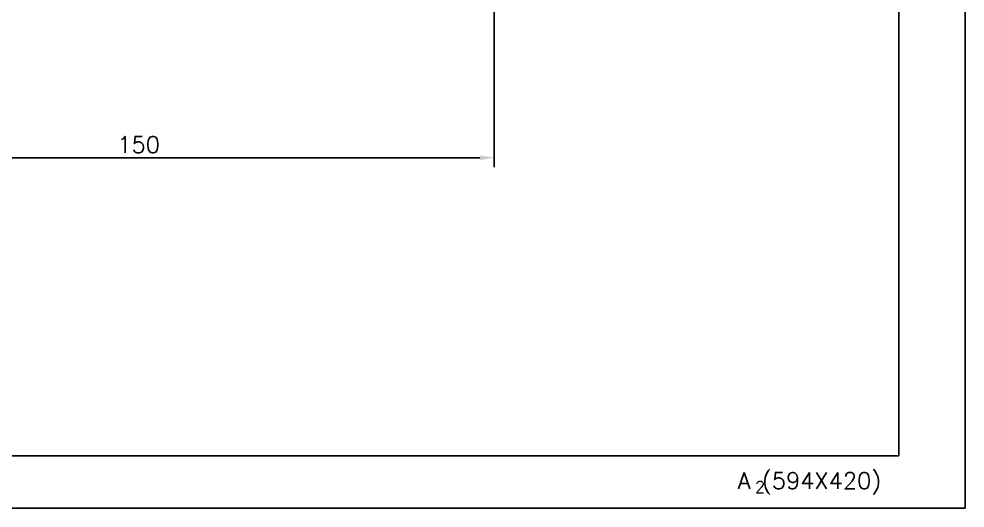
# Model space of a CAD drawing. Extents: x 8872 to 9466, y -11793 to -11373.
# Drawn here: x 9266.5 to 9466.2, y -11792.8 to -11689.6 of the extents above; entities that cross this region are included whole.
import ezdxf

# ---------------------------------------------------------------- set-up
doc = ezdxf.new("R2010")
doc.units = 0
doc.header["$LTSCALE"] = 7
doc.header["$MEASUREMENT"] = 0
doc.layers.get('0').update_dxf_attribs({"color": 2, "linetype": 'CONTINUOUS'})
doc.layers.add('D', color=2, linetype='CONTINUOUS')
doc.layers.add('TXT', color=4, linetype='CONTINUOUS')
doc.styles.add('GHS', font='ROMANS.shx', dxfattribs={"bigfont": 'GHS.shx'})

msp = doc.modelspace()

# ---------------------------------------------------------------- linework, layer by layer
at = {"linetype": 'Continuous'}
msp.add_lwpolyline([(8872.18, -11792.83), (9466.18, -11792.83), (9466.18, -11372.83), (8872.18, -11372.83)], close=True, dxfattribs=at)
at = {"layer": 'D'}
for p, q in [((9366.78, -11665.44), (9366.78, -11720.89)), ((9219.78, -11718.89), (9363.78, -11718.89))]:
    msp.add_line(p, q, dxfattribs=at)
msp.add_solid([(9363.78, -11718.39), (9363.78, -11719.39), (9366.78, -11718.89)], dxfattribs=at)
at = {"layer": 'TXT', "color": 4}
msp.add_line((9452.18, -11391.83), (9452.18, -11781.83), dxfattribs=at)
at = {"layer": 'TXT', "color": 4, "linetype": 'Continuous'}
msp.add_line((9452.18, -11781.83), (8898.18, -11781.83), dxfattribs=at)

# ---------------------------------------------------------------- texts
at = {"color": 7, "style": 'GHS'}
for s, height, p in [('A (594X420)', 3.5, (9418.2, -11788.8)), ('2', 2.5, (9421.85, -11789.64))]:
    msp.add_text(s, height=height, dxfattribs=at).set_placement(p)
at = {"layer": 'D', "insert": (9291.78, -11716.14), "char_height": 3.5, "attachment_point": 5, "style": 'GHS'}
msp.add_mtext('\\A1;150', dxfattribs=at)

doc.saveas('drawing.dxf')
